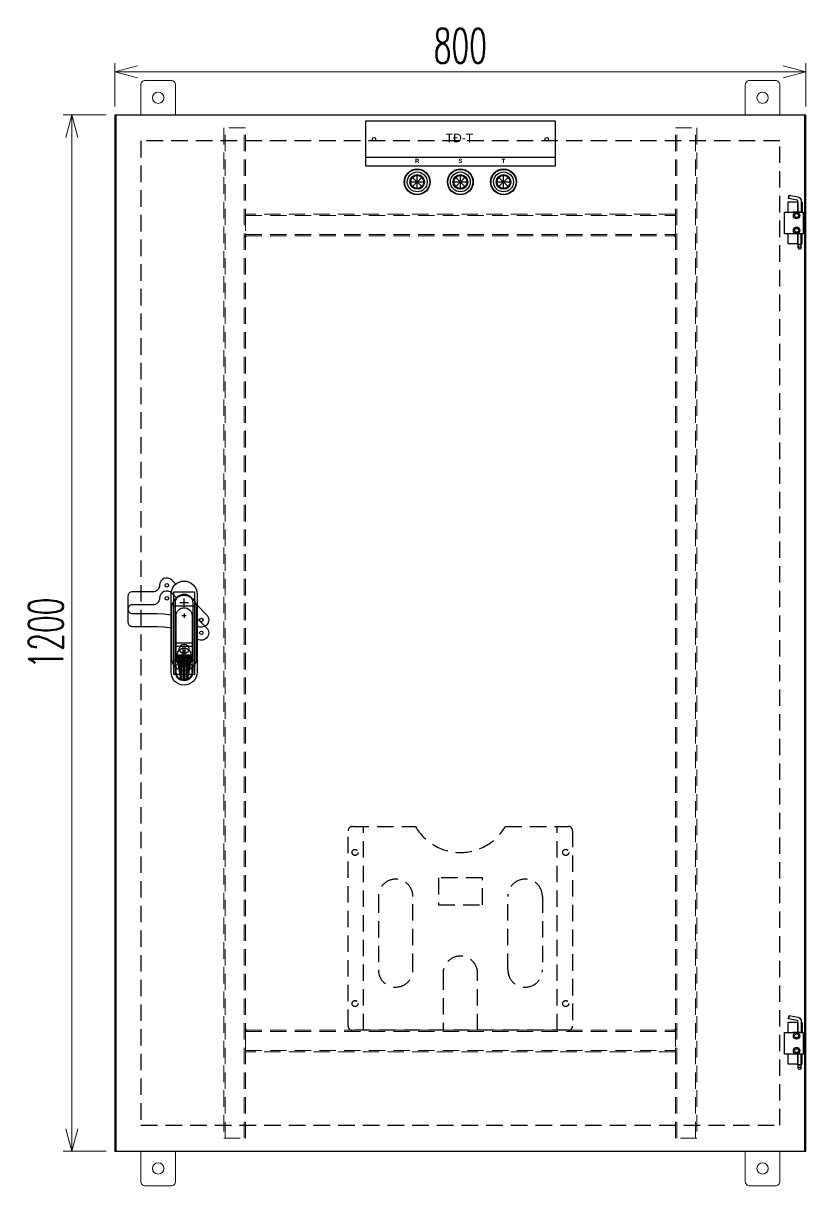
# Model space of a CAD drawing. Header units: millimetres. Extents: x 123558 to 149079, y -1073 to 14418.
# Drawn here: x 130502 to 131408, y 9733 to 11079 of the extents above; entities that cross this region are included whole.
import ezdxf

# ---------------------------------------------------------------- set-up
doc = ezdxf.new("R2010")
doc.units = ezdxf.units.MM
doc.header["$LTSCALE"] = 3
doc.linetypes.add('ACAD_ISO04W100', pattern=[30, 24, -3, 0, -3])
doc.linetypes.add('HIDDEN', pattern=[9.525, 6.35, -3.175])
doc.layers.add('0 TĂNG CỨNG', color=7, linetype='Continuous', lineweight=15)
doc.layers.add('@.DM. NÉT ĐỨT', color=8, linetype='HIDDEN', lineweight=9)
for name, color, linetype in [('@.DM. NÉT CHÍNH', 7, 'Continuous'), ('@.VISIBLE', 7, 'Continuous'), ('Ann_green', 3, 'Continuous'), ('centerline', 6, 'ACAD_ISO04W100'), ('EQUIPMENT', 4, 'Continuous'), ('equipments', 2, 'Continuous'), ('hw_Punch', 3, 'Continuous')]:
    doc.layers.add(name, color=color, linetype=linetype)
doc.styles.add('Ann_w01', font='romans.shx', dxfattribs={"width": 0.6, "bigfont": 'chineset.shx'})
doc.styles.add('Arial', font='arial.ttf')
doc.styles.add('ISO8', font='ISO8')
doc.dimstyles.new('Dim 01_SC20', dxfattribs={"dimscale": 20, "dimtxt": 2, "dimasz": 1.3, "dimexe": 0.5, "dimexo": 0.5, "dimgap": 0.5, "dimtad": 1, "dimdec": 1, "dimzin": 12, "dimdsep": 46, "dimtxsty": 'Ann_w01', "dimblk": 'OPEN30', "dimcen": 1.5, "dimclrd": 6, "dimclre": 6, "dimclrt": 3, "dimadec": 1, "dimazin": 3, "dimtm": 1e-09, "dimtfac": 1, "dimtdec": 1, "dimtix": 1, "dimtmove": 0, "dimatfit": 3, "dimldrblk": 'OPEN30', "dimfxl": 1, "dimtolj": 1, "dimlwd": 20, "dimlwe": 20, "dimarcsym": 0})

# ---------------------------------------------------------------- blocks, each defined once
blk = doc.blocks.new('HL036-1 Front')
at = {"layer": 'EQUIPMENT', "linetype": 'Continuous'}
for points in [[(4.7, 12.5), (4.7, 25.5), (4.5, 25.9), (4.2, 26.3), (3.8, 26.5), (-6, 28.2), (-5.7, 30.1), (-5.3, 32.1), (-6, 28.2)], [(-5.3, 32.1), (4.5, 30.4), (5.9, 29.9), (7, 29.2), (7.9, 28.1), (8.4, 26.8), (8.6, 25.5), (8.6, 12.5)], [(4.7, 24), (-6.8, 24), (-6.8, 12.5)], [(8.6, 24), (9.7, 24), (9.7, 12.6), (-1, 12.6), (-1, 12.5)], [(4.6, 24), (4.6, 12.6)], [(-6.8, -12.5), (-6.8, -24), (4.7, -24)], [(8.6, -24), (9.7, -24), (9.7, -12.6), (-1, -12.6), (-1, -12.5)], [(4.6, -24), (4.6, -12.6)], [(4.7, -12.5), (4.7, -24.5), (8.6, -24.5), (8.6, -12.5)], [(8.7, -24), (8.7, -12.6)], [(8.6, -27.5), (8.6, -25.2), (4.7, -25.2), (4.7, -27.5)], [(5.2, -24.5), (5.2, -24.5)], [(5.2, -25.1), (5.2, -25.2)], [(8.1, -24.5), (8.1, -24.5)], [(8.1, -25.1), (8.1, -25.2)]]:
    blk.add_lwpolyline(points, dxfattribs=at)
at = {"layer": 'EQUIPMENT', "color": 8, "linetype": 'Continuous'}
blk.add_lwpolyline([(-10.8, -12.5), (-10.8, 12.5), (10.8, 12.5), (10.8, -12.5)], close=True, dxfattribs=at)
at = {"layer": 'EQUIPMENT', "linetype": 'Continuous'}
for points in [[(4.3, -24.5), (9, -24.5), (9, -25.1), (4.3, -25.1)], [(5.6, -30.5), (4.7, -27.5), (8.6, -27.5), (7.7, -30.5)]]:
    blk.add_lwpolyline(points, close=True, dxfattribs=at)
at = {"layer": 'EQUIPMENT', "color": 8, "linetype": 'Continuous'}
for centre, radius in [((3.2, 8.5), 3.75), ((3.2, 8.5), 2.25), ((3.2, -8.5), 3.75), ((3.2, -8.5), 2.25)]:
    blk.add_circle(centre, radius, dxfattribs=at)
blk = doc.blocks.new('tai treo')
at = {"layer": '0 TĂNG CỨNG'}
blk.add_lwpolyline([(20, -20), (-20, -20), (-20, 15, -0.414214), (-15, 20), (15, 20, -0.414214), (20, 15)], format="xyb", close=True, dxfattribs=at)
blk.add_circle((0, 0), 6.5, dxfattribs=at)
blk = doc.blocks.new('AB301-2-1.2')
at = {"layer": 'equipments'}
h = blk.add_hatch(dxfattribs=at)
h.set_pattern_fill('ACAD_ISO09W100', color=256, scale=0.2)
h.set_pattern_definition([(0, (-368.0181, 398.3814), (0, 1), [4.8, -0.6, 1.2, -0.6, 1.2, -0.6])])
h.paths.add_polyline_path([(-4.1, -88.5, 0.118404), (0, -89.5, 0.118404), (4.1, -88.5), (7, -72), (-7, -72)])
at = {"layer": 'centerline'}
blk.add_line((0, -5), (0, 5), dxfattribs=at)
blk.add_lwpolyline([(5, 0), (-5, 0)], dxfattribs=at)
at = {"layer": 'equipments'}
for p, q in [((-10, -50.5), (10, -50.5)), ((-7, -72), (7, -72)), ((-7, -72), (-4.1, -88.5)), ((7, -72), (4.1, -88.5))]:
    blk.add_line(p, q, dxfattribs=at)
at = {"layer": 'equipments', "color": 8}
for points in [[(-9.5, 21.6), (-14, 26, 0.668179), (-28.5, 20, -0.414214), (-36, 12.5), (-60, 12.5, 0.414214), (-65, 7.5), (-65, -7.5, 0.414214), (-60, -12.5), (-31.6, -12.5), (-23.5, -12.9), (-15, -14)], [(15, -3), (26, -14, -0.924648), (15, -26.9)]]:
    blk.add_lwpolyline(points, format="xyb", dxfattribs=at)
at = {"layer": 'equipments'}
for points in [[(0, 25), (0, 25, -0.414214), (15, 10), (15, -80.5, -0.414214), (0, -95.5), (0, -95.5, -0.414214), (-15, -80.5), (-15, 10, -0.414214)], [(0, 10, -0.414214), (10, 0), (10, -80.5, -0.414214), (0, -90.5, -0.414214), (-10, -80.5), (-10, 0, -0.414214)], [(9, -72.5), (9, -80.5, -0.414214), (0, -89.5, -0.414214), (-9, -80.5), (-9, -72.5, -0.414214), (-7, -70.5), (7, -70.5, -0.414214)]]:
    blk.add_lwpolyline(points, format="xyb", close=True, dxfattribs=at)
at = {"layer": 'equipments', "color": 8}
blk.add_lwpolyline([(-12, 12.7), (12, 12.7), (12, -83.3), (-12, -83.3)], close=True, dxfattribs=at)
at = {"layer": 'equipments'}
blk.add_lwpolyline([(-1, -55.5), (1, -55.5), (1, -65.5), (-1, -65.5)], close=True, dxfattribs=at)
at = {"layer": 'equipments', "color": 8}
for centre in [(-20, 20), (20, -20)]:
    blk.add_circle(centre, 2.05, dxfattribs=at)
at = {"layer": 'equipments'}
blk.add_circle((0, -60.5), 8, dxfattribs=at)
blk = doc.blocks.new('_Open30')
at = {"color": 0, "linetype": 'ByBlock', "lineweight": -2}
for p, q in [((-1, 0.268), (0, 0)), ((0, 0), (-1, -0.268)), ((0, 0), (-1, 0))]:
    blk.add_line(p, q, dxfattribs=at)
blk = doc.blocks.new('*D221')
at = {"layer": '@.VISIBLE', "color": 6, "lineweight": 20, "transparency": 16777216}
for p, q in [((130598.3, 10972.9), (130548.3, 10972.9)), ((130558.3, 9798.9), (130558.3, 10946.9)), ((130598.3, 9772.9), (130548.3, 9772.9))]:
    blk.add_line(p, q, dxfattribs=at)
at = {"layer": 'Defpoints', "color": 0, "transparency": 16777216}
for p in [(130558.3, 10972.9), (130608.3, 10972.9), (130608.3, 9772.9)]:
    blk.add_point(p, dxfattribs=at)
at = {"layer": '@.VISIBLE', "color": 6, "lineweight": 20, "transparency": 16777216, "xscale": 26, "yscale": 26, "zscale": 26}
for p, rotation in [((130558.3, 10972.9), 90), ((130558.3, 9772.9), 270)]:
    blk.add_blockref('_Open30', p, dxfattribs=dict(at, rotation=rotation))
at = {"layer": '@.VISIBLE', "color": 3, "transparency": 16777216, "insert": (130528.3, 10372.9), "char_height": 40, "attachment_point": 5, "rotation": 90, "style": 'Ann_w01'}
blk.add_mtext('\\A1;1200', dxfattribs=at)
blk = doc.blocks.new('*D228')
at = {"layer": '@.VISIBLE', "color": 6, "lineweight": 20, "transparency": 16777216}
for p, q in [((130608.3, 10982.9), (130608.3, 11032.9)), ((131408.3, 10982.9), (131408.3, 11032.9)), ((130634.3, 11022.9), (131382.3, 11022.9))]:
    blk.add_line(p, q, dxfattribs=at)
at = {"layer": 'Defpoints', "color": 0, "transparency": 16777216}
for p in [(131408.3, 11022.9), (130608.3, 10972.9), (131408.3, 10972.9)]:
    blk.add_point(p, dxfattribs=at)
at = {"layer": '@.VISIBLE', "color": 6, "lineweight": 20, "transparency": 16777216, "xscale": 26, "yscale": 26, "zscale": 26, "rotation": 180}
blk.add_blockref('_Open30', (130608.3, 11022.9), dxfattribs=at)
at = {"layer": '@.VISIBLE', "color": 6, "lineweight": 20, "transparency": 16777216, "xscale": 26, "yscale": 26, "zscale": 26}
blk.add_blockref('_Open30', (131408.3, 11022.9), dxfattribs=at)
at = {"layer": '@.VISIBLE', "color": 3, "transparency": 16777216, "insert": (131008.3, 11052.9), "char_height": 40, "attachment_point": 5, "style": 'Ann_w01'}
blk.add_mtext('\\A1;800', dxfattribs=at)
blk = doc.blocks.new('*U20')
at = {"color": 1}
for p, q in [((-7.5, 0), (7.5, 0)), ((5.3, 5.3), (-5.3, -5.3)), ((-5.3, 5.3), (5.3, -5.3)), ((0, -7.5), (0, 7.5))]:
    blk.add_line(p, q, dxfattribs=at)
for radius in [15, 14.5]:
    blk.add_circle((0, 0), radius)
for radius in [8.5, 7.5]:
    blk.add_circle((0, 0), radius, dxfattribs=at)
at = {"layer": 'hw_Punch'}
blk.add_circle((0, 0), 11.5, dxfattribs=at)
blk = doc.blocks.new('*U18')
at = {"color": 2}
for p, q in [((5.3, 5.3), (-5.3, -5.3)), ((-5.3, 5.3), (5.3, -5.3)), ((0, -7.5), (0, 7.5)), ((-7.5, 0), (7.5, 0))]:
    blk.add_line(p, q, dxfattribs=at)
for radius in [15, 14.5]:
    blk.add_circle((0, 0), radius)
for radius in [8.5, 7.5]:
    blk.add_circle((0, 0), radius, dxfattribs=at)
at = {"layer": 'hw_Punch'}
blk.add_circle((0, 0), 11.5, dxfattribs=at)
blk = doc.blocks.new('*U19')
at = {"color": 3}
for p, q in [((5.3, 5.3), (-5.3, -5.3)), ((-5.3, 5.3), (5.3, -5.3)), ((0, -7.5), (0, 7.5)), ((-7.5, 0), (7.5, 0))]:
    blk.add_line(p, q, dxfattribs=at)
for radius in [15, 14.5]:
    blk.add_circle((0, 0), radius)
for radius in [8.5, 7.5]:
    blk.add_circle((0, 0), radius, dxfattribs=at)
at = {"layer": 'hw_Punch'}
blk.add_circle((0, 0), 11.5, dxfattribs=at)
blk = doc.blocks.new('A$C9bc63bcc')
at = {"layer": 'Ann_green', "color": 8, "linetype": 'HIDDEN'}
for p, q in [((18, 0), (18, 236)), ((242, 0), (242, 236))]:
    blk.add_line(p, q, dxfattribs=at)
for points in [[(260, 231), (260, 5, -0.414214), (255, 0), (5, 0, -0.414214), (0, 5), (0, 231, -0.414214), (5, 236), (78, 236, 0.57735), (182, 236), (255, 236, -0.414214)], [(55, 50), (55, 50, 0.414214), (75, 70), (75, 155, 0.414214), (55, 175), (55, 175, 0.414214), (35, 155), (35, 70, 0.414214)], [(205, 50), (205, 50, -0.414214), (185, 70), (185, 155, -0.414214), (205, 175), (205, 175, -0.414214), (225, 155), (225, 70, -0.414214)]]:
    blk.add_lwpolyline(points, format="xyb", close=True, dxfattribs=at)
blk.add_lwpolyline([(104.5, 145.5), (155.5, 145.5), (155.5, 176.5), (104.5, 176.5)], close=True, dxfattribs=at)
blk.add_lwpolyline([(150, 0), (150, 66, 1), (110, 66), (110, 0)], format="xyb", dxfattribs=at)
for centre in [(8, 206), (252, 206), (8, 31), (252, 31)]:
    blk.add_circle(centre, 3.5, dxfattribs=at)
blk = doc.blocks.new('AB301-3-1.2')
at = {"layer": 'equipments'}
h = blk.add_hatch(dxfattribs=at)
h.set_pattern_fill('ACAD_ISO08W100', color=256, scale=0.2)
h.set_pattern_definition([(0, (-457.6669, 429.8814), (0, 1), [4.8, -0.6, 1.2, -0.6])])
h.paths.add_polyline_path([(-6.2, -45.5, 0.414214), (-8.2, -47.5), (-8.2, -49.8, 0.414214), (0, -58, 0.414214), (8.2, -49.8), (8.2, -47.5, 0.414214), (6.2, -45.5)])
at = {"layer": 'centerline'}
for p, q in [((-2.5, 0), (2.5, 0)), ((0, 2.5), (0, -2.5))]:
    blk.add_line(p, q, dxfattribs=at)
at = {"layer": 'equipments'}
blk.add_line((-9.2, -31.5), (9.2, -31.5), dxfattribs=at)
at = {"layer": 'equipments', "color": 8}
for points in [[(-8.6, 20.6), (-14, 26, 0.668179), (-28.5, 20, -0.414214), (-36, 12.5), (-60, 12.5, 0.414214), (-65, 7.5), (-65, -7.5, 0.414214), (-60, -12.5), (-31.6, -12.5), (-23.5, -12.9), (-14.2, -14.1)], [(14.2, -2.2), (26, -14, -0.979003), (14.2, -26.3)]]:
    blk.add_lwpolyline(points, format="xyb", dxfattribs=at)
at = {"layer": 'equipments'}
for points in [[(14.2, 9.2), (14.2, -49.8, -0.414214), (0, -64), (0, -64, -0.414214), (-14.2, -49.8), (-14.2, 9.2, -0.414214), (0, 23.5), (0, 23.5, -0.414214)], [(9.2, 0), (9.2, -49.8, -0.414214), (0, -59, -0.414214), (-9.2, -49.8), (-9.2, 0, -0.414214), (0, 9.2, -0.414214)], [(8.2, -49.8, -0.414214), (0, -58, -0.414214), (-8.2, -49.8), (-8.2, -47.5, -0.414214), (-6.2, -45.5), (6.2, -45.5, -0.414214), (8.2, -47.5)]]:
    blk.add_lwpolyline(points, format="xyb", close=True, dxfattribs=at)
at = {"layer": 'equipments', "color": 8}
blk.add_lwpolyline([(-12, 11.2), (12, 11.2), (12, -51.8), (-12, -51.8)], close=True, dxfattribs=at)
at = {"layer": 'equipments'}
blk.add_lwpolyline([(-1, -35), (1, -35), (1, -42), (-1, -42)], close=True, dxfattribs=at)
at = {"layer": 'equipments', "color": 8}
for centre in [(-20, 20), (20, -20)]:
    blk.add_circle(centre, 2.05, dxfattribs=at)
at = {"layer": 'equipments'}
blk.add_circle((0, -38.5), 5.5, dxfattribs=at)

msp = doc.modelspace()

# ---------------------------------------------------------------- linework, layer by layer
at = {"layer": '@.DM. NÉT ĐỨT', "linetype": 'HIDDEN'}
for p, q in [((130735.85, 9787.89), (130735.85, 10957.89)), ((130757.85, 9787.89), (130757.85, 10957.89)), ((131258.85, 9787.89), (131258.85, 10957.89)), ((131280.85, 9787.89), (131280.85, 10957.89)), ((130759.35, 10856.39), (131257.35, 10856.39)), ((130759.35, 10834.39), (131257.35, 10834.39)), ((130759.35, 9911.39), (131257.35, 9911.39)), ((130759.35, 9889.39), (131257.35, 9889.39))]:
    msp.add_line(p, q, dxfattribs=at)
at = {"layer": '@.DM. NÉT ĐỨT'}
for points in [[(130759.35, 9787.89), (130759.35, 10957.89), (130734.35, 10957.89), (130734.35, 9787.89)], [(131257.35, 9787.89), (131257.35, 10957.89), (131282.35, 10957.89), (131282.35, 9787.89)], [(130759.35, 10832.89), (131257.35, 10832.89), (131257.35, 10857.89), (130759.35, 10857.89)], [(130759.35, 9912.89), (131257.35, 9912.89), (131257.35, 9887.89), (130759.35, 9887.89)]]:
    msp.add_lwpolyline(points, close=True, dxfattribs=at)
at = {"layer": '@.VISIBLE'}
msp.add_line((130898.35, 10923.89), (131118.35, 10923.89), dxfattribs=at)
for points in [[(130608.35, 9772.89), (131408.35, 9772.89), (131408.35, 10972.89), (130608.35, 10972.89)], [(130898.35, 10913.89), (131118.35, 10913.89), (131118.35, 10965.89), (130898.35, 10965.89)]]:
    msp.add_lwpolyline(points, close=True, dxfattribs=at)
at = {"layer": '@.VISIBLE', "color": 4}
msp.add_lwpolyline([(130609.35, 9772.89), (131407.35, 9772.89), (131407.35, 10972.89), (130609.35, 10972.89)], close=True, dxfattribs=at)
at = {"layer": '@.VISIBLE', "linetype": 'HIDDEN'}
msp.add_lwpolyline([(130638.35, 9802.89), (131378.35, 9802.89), (131378.35, 10942.89), (130638.35, 10942.89)], close=True, dxfattribs=at)
at = {"layer": '@.VISIBLE'}
for points in [[(130759.35, 10830.89), (130759.35, 10832.89), (130761.35, 10832.89)], [(131257.35, 10830.89), (131257.35, 10832.89), (131255.35, 10832.89)], [(130759.35, 9914.89), (130759.35, 9912.89), (130761.35, 9912.89)], [(131257.35, 9914.89), (131257.35, 9912.89), (131255.35, 9912.89)]]:
    msp.add_lwpolyline(points, dxfattribs=at)
for centre in [(130908.35, 10944.89), (131108.35, 10944.89)]:
    msp.add_circle(centre, 2, dxfattribs=at)

# ---------------------------------------------------------------- block references
for name, p in [('tai treo', (130658.35, 10992.89)), ('*U20', (130958.35, 10895.39)), ('*U18', (131008.35, 10895.39)), ('*U19', (131058.35, 10895.39))]:
    msp.add_blockref(name, p)
at = {"xscale": -1}
msp.add_blockref('tai treo', (131358.35, 10992.89), dxfattribs=at)
at = {"xscale": -1, "rotation": 180}
msp.add_blockref('tai treo', (130658.35, 9752.89), dxfattribs=at)
at = {"rotation": 180}
msp.add_blockref('tai treo', (131358.35, 9752.89), dxfattribs=at)
at = {"layer": '@.DM. NÉT CHÍNH'}
msp.add_blockref('A$C9bc63bcc', (130878.35, 9912.89), dxfattribs=at)
at = {"layer": 'EQUIPMENT'}
for name, p in [('AB301-2-1.2', (130688.35, 10408.14)), ('AB301-3-1.2', (130688.35, 10393.14))]:
    msp.add_blockref(name, p, dxfattribs=at)
at = {"layer": 'equipments'}
for p in [(131394.55, 10847.89), (131394.55, 9897.89)]:
    msp.add_blockref('HL036-1 Front', p, dxfattribs=at)

# ---------------------------------------------------------------- texts
at = {"color": 1, "linetype": 'ByBlock', "char_height": 5, "attachment_point": 5, "style": 'ISO8'}
for s, insert in [('{\\fArial|b1|i0|c0|p34;R}', (130958.35, 10919.64)), ('{\\fArial|b1|i0|c0|p34;S}', (131008.35, 10919.64)), ('{\\fArial|b1|i0|c0|p34;T}', (131058.35, 10919.64))]:
    msp.add_mtext_dynamic_manual_height_columns(s, width=58.9447, gutter_width=378.95, heights=[7.09], dxfattribs=dict(at, insert=insert))
at = {"layer": '@.VISIBLE', "insert": (131007.27, 10946.34), "char_height": 10, "attachment_point": 5, "style": 'Arial'}
msp.add_mtext_dynamic_manual_height_columns('T{\\fArial|b0|i0|c163|p34;Đ-T }', width=187.0575, gutter_width=99.2, heights=[0], dxfattribs=at)

# ---------------------------------------------------------------- dimensions: what is measured, and where the dimension line sits
at = {"layer": '@.VISIBLE'}
dim = msp.add_linear_dim(base=(131408.35, 11022.89), p1=(130608.35, 10972.89), p2=(131408.35, 10972.89), dimstyle='Dim 01_SC20', dxfattribs=at)
dim.commit()
dim.dimension.update_dxf_attribs({"geometry": '*D228', "text_midpoint": (131008.35, 11052.89)})
dim = msp.add_linear_dim(base=(130558.35, 10972.89), p1=(130608.35, 9772.89), p2=(130608.35, 10972.89), angle=90, dimstyle='Dim 01_SC20', dxfattribs=at)
dim.commit()
dim.dimension.update_dxf_attribs({"geometry": '*D221', "text_midpoint": (130528.35, 10372.89)})

doc.saveas('drawing.dxf')
